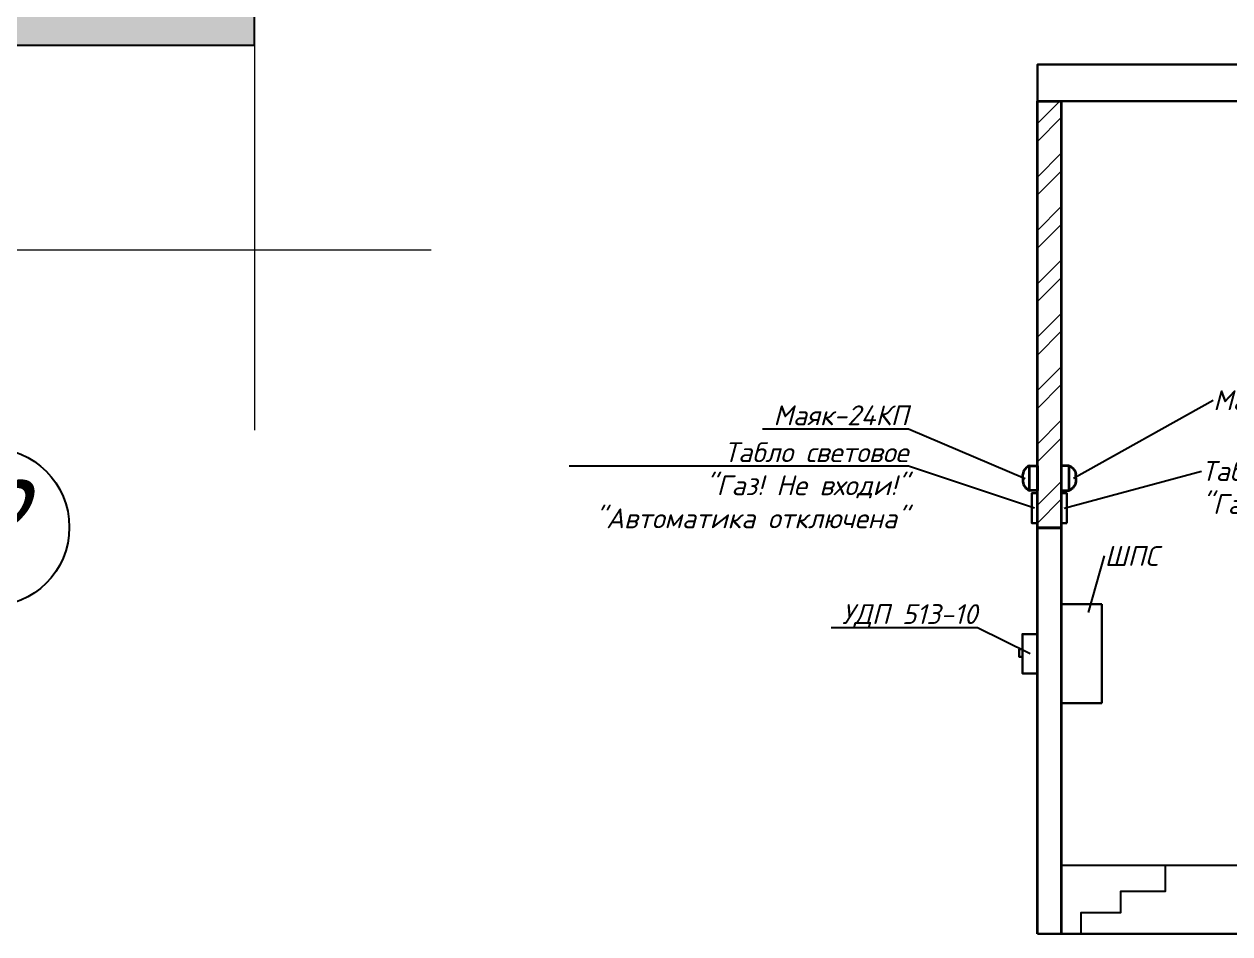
# Model space of a CAD drawing. Header units: millimetres. Extents: x -26895 to 107134, y 1241 to 21401.
# Drawn here: x 26513 to 30161, y 4428 to 7181 of the extents above; entities that cross this region are included whole.
import ezdxf
from ezdxf import colors
from ezdxf.entities.mleader import LeaderData, LeaderLine
from ezdxf.math import Vec2, Vec3

# ---------------------------------------------------------------- set-up
doc = ezdxf.new("R2010")
doc.units = ezdxf.units.MM
for name, color, linetype, lineweight in [('shkl', 138, 'Continuous', 15), ('®_КИРПИЧ_120', 7, 'Continuous', 35), ('®_ЛЕСТНИЦА', 7, 'Continuous', 18)]:
    doc.layers.add(name, color=color, linetype=linetype, lineweight=lineweight)
doc.layers.add('АГПТ', color=7, linetype='Continuous')
doc.layers.add('Общий01', color=18, linetype='Continuous', lineweight=13, true_color=0x000000)
doc.layers.add('Стена', color=18, linetype='Continuous', lineweight=50, true_color=0x000000)
doc.styles.add('ARIALUNICODEMS', font='ARIALUNI.ttf')
doc.styles.add('Архитектурный', font='isocpeui.ttf')

# ---------------------------------------------------------------- blocks, each defined once
blk = doc.blocks.new('кроссовя01эт')
at = {"layer": 'АГПТ'}
h = blk.add_hatch(color=252, dxfattribs=at)
h.dxf.hatch_style = 1
h.paths.add_polyline_path([(-657931.2633360496, 516103.3569371295), (-658531.2711326455, 516103.3570072754), (-658531.271118056, 517553.3490442695), (-658781.271112468, 517553.3490468054), (-658781.271127059, 516103.3570097782), (-662531.271042325, 516103.3570473572), (-662531.2710337728, 516953.3570283582), (-662781.2710281833, 516953.3570308786), (-662781.2710367354, 516103.3570498603), (-664031.271009666, 516103.3570623864), (-664031.2710121733, 515853.3570679801), (-657931.2633385569, 515853.356942723)])
at = {"layer": 'АГПТ', "color": 252, "lineweight": 15}
for points in [[(-657931.2633360496, 520522.6618454545), (-657931.2633360496, 517921.2909239613), (-658531.2633505266, 517753.3490397934), (-657311.9078794263, 517753.3490397934), (-657931.2633360496, 517585.4071556253), (-657931.2633360496, 514688.3201214724)], [(-657931.2633360496, 516103.3569371295), (-662531.271042325, 516103.3569371295), (-662531.2710337728, 516953.3570283582), (-662781.2710281833, 516953.3570308786), (-662781.271036701, 516103.3570498603), (-664031.271009666, 516103.3570498603), (-664031.2710121733, 515853.3570679801), (-657931.2633360496, 515853.356942723), (-657931.2633068227, 516103.3569371295)], [(-664633.331275897, 515234.0015835921), (-661428.4255533734, 515234.0015835921), (-661260.4836692055, 514634.0015691151), (-661260.4836692055, 515853.3570402152), (-661092.5417850371, 515234.0015835921), (-657396.1442273874, 515234.0015835921)]]:
    blk.add_lwpolyline(points, dxfattribs=at)
at = {"layer": 'Общий01', "color": 252, "linetype": 'Continuous', "lineweight": 25}
blk.add_circle((-658731.2711169992, 514394.052102478), 239.9494409561157, dxfattribs=at)
at = {"layer": 'Стена', "color": 252, "linetype": 'Continuous', "lineweight": 25}
for p, q in [((-657931.2633385569, 515853.3569427233), (-657931.2633360496, 516103.3569371295)), ((-664031.2710121733, 515853.3570679801), (-657931.2633360496, 515853.356942723))]:
    blk.add_line(p, q, dxfattribs=at)
at = {"layer": 'Общий01', "color": 252, "linetype": 'Continuous', "lineweight": 25, "style": 'ARIALUNICODEMS', "oblique": 20, "width": 0.8}
blk.add_text('2', height=250, rotation=360, dxfattribs=at).set_placement((-658808.965522229, 514285.3021056509))
blk = doc.blocks.new('маяк')
at = {"layer": '®_КИРПИЧ_120', "color": 1}
for q in [(275862.753631919, 44113.28939762023), (275862.753631919, 44077.13910767121)]:
    blk.add_line((275862.753631919, 44095.21425264573), q, dxfattribs=at)
at = {"layer": '®_КИРПИЧ_120'}
blk.add_lwpolyline([(275896.158205069, 44157.45264619972), (275935.6645307861, 44157.45264619972), (275935.6645307861, 44032.97585909172), (275896.158205069, 44032.97585909172)], close=True, dxfattribs=at)
at = {"layer": '®_КИРПИЧ_120', "color": 1}
for centre, start, end in [((275914.6235746536, 44108.77061137664), 110.772018207683, 175.02109810881), ((275914.6235746536, 44081.65789391482), 184.9789018911726, 249.2279817924579)]:
    blk.add_arc(centre, 52.0664036439426, start, end, dxfattribs=at)

msp = doc.modelspace()

# ---------------------------------------------------------------- linework, layer by layer
at = {"layer": 'shkl', "color": 0, "lineweight": 30}
msp.add_lwpolyline([(29578.35049525643, 6947.760023606521), (33790.35049525644, 6947.760023606521), (33790.35049525644, 7058.632129016378), (29578.35049525643, 7058.632129016378)], close=True, dxfattribs=at)
at = {"layer": '®_КИРПИЧ_120', "linetype": 'Continuous', "lineweight": 18, "transparency": 33554610}
for p, q in [((29578.35049525643, 6880.203857455099), (29645.90666140786, 6947.760023606521)), ((29578.35049525643, 6826.322297455265), (29650.35049525643, 6898.32229745509)), ((29578.35049525643, 6718.559247276151), (29650.35049525643, 6790.559247275976)), ((29578.35049525643, 6664.677687276142), (29650.35049525643, 6736.677687276142)), ((29578.3504952569, 6556.91463709697), (29650.35049525643, 6628.914637096912)), ((29578.3504952569, 6503.033077097078), (29650.35049525702, 6575.033077096961)), ((29578.3504952569, 6395.270026917906), (29650.35049525702, 6467.270026917906)), ((29578.3504952569, 6341.388466918013), (29650.35049525702, 6413.388466918013)), ((29578.3504952569, 6233.625416739016), (29650.35049525702, 6305.625416738783)), ((29578.3504952576, 6179.743856739065), (29650.35049525702, 6251.743856738774)), ((29578.3504952576, 6071.980806559778), (29650.35049525771, 6143.980806559894)), ((29578.3504952576, 6018.099246559943), (29650.35049525771, 6090.099246559768)), ((29578.3504952576, 5910.336196380888), (29650.35049525771, 5982.336196380654)), ((29578.3504952576, 5856.454636380995), (29650.35049525771, 5928.45463638082)), ((29578.3504952576, 5725.137270432069), (29650.35049525771, 5797.137270431894)), ((29578.3504952576, 5671.255710432002), (29650.35049525771, 5743.255710432002))]:
    msp.add_line(p, q, dxfattribs=at)
at = {"layer": '®_КИРПИЧ_120'}
msp.add_lwpolyline([(29578.3504952548, 5657.127100485481), (29578.35049525643, 6947.760023606521), (29650.35049525643, 6947.760023606521), (29650.3504952548, 5657.127100485481)], close=True, dxfattribs=at)
msp.add_lwpolyline([(29578.3504952548, 4427.760023538302), (29578.3504952548, 5657.127100437226), (29650.35049525317, 5657.127100438099), (29650.35049525317, 4427.760023524855)], dxfattribs=at)
at = {"layer": '®_ЛЕСТНИЦА', "color": 7, "linetype": 'ByBlock', "lineweight": 30, "ltscale": 200}
msp.add_lwpolyline([(33790.35049525306, 4427.760023518453), (29578.35049525306, 4427.760023524274)], dxfattribs=at)
at = {"layer": 'АГПТ', "color": 1, "lineweight": 30}
for p, q in [((29773.6358245833, 5425.665346205397), (29650.35049525317, 5425.665346205397)), ((29773.6358245833, 5125.665346205397), (29773.6358245833, 5425.665346205397)), ((29650.35049525317, 5126.118908377701), (29773.6358245833, 5126.118908377701))]:
    msp.add_line(p, q, dxfattribs=at)
at = {"layer": 'АГПТ', "color": 7, "lineweight": 30}
for points in [[(29578.3504952548, 5671.255710429034), (29561.38162283362, 5671.255710429034), (29561.38162283362, 5761.255710429034), (29578.3504952548, 5761.255710429034)], [(29667.3193676753, 5671.255710429034), (29650.3504952548, 5671.255710429034), (29650.3504952548, 5761.255710429034), (29667.3193676753, 5761.255710429034)]]:
    msp.add_lwpolyline(points, close=True, dxfattribs=at)
at = {"layer": 'АГПТ', "color": 1, "lineweight": 30}
for points in [[(29578.3504952548, 5216.208715454197), (29532.93839872845, 5216.208715454197), (29532.93839872845, 5335.121976088836), (29578.3504952548, 5335.121976088836)], [(29523.48984036369, 5289.200082688289), (29532.93839872845, 5289.200082688289), (29532.93839872775, 5265.953041464718), (29523.48984036369, 5265.953041464718)]]:
    msp.add_lwpolyline(points, close=True, dxfattribs=at)
at = {"layer": 'АГПТ'}
for points in [[(29650.35049525643, 4635.297754945977), (33718.3504952562, 4635.297754940681)], [(29964.42414576252, 4635.297754945628), (29964.42414576252, 4556.491599557618), (29829.22986808111, 4556.491599557618), (29829.22986808111, 4491.553300737972), (29709.95052371041, 4491.553300737972), (29709.95052371041, 4427.760023524855)]]:
    msp.add_lwpolyline(points, dxfattribs=at)

# ---------------------------------------------------------------- block references
at = {"layer": '®_КИРПИЧ_120', "yscale": 0.6, "zscale": 0.6}
for p, xscale in [((-135983.0482232173, -20649.59605784209), 0.6), ((195211.7492137245, -20649.59605784209), -0.6)]:
    msp.add_blockref('маяк', p, dxfattribs=dict(at, xscale=xscale))
at = {"layer": 'АГПТ'}
msp.add_blockref('кроссовя01эт', (685140.6261929946, -508735.529299345), dxfattribs=at)

# ---------------------------------------------------------------- leaders
at = {"layer": 'АГПТ', "color": 7, "lineweight": 25}
ml = msp.add_multileader_mtext('Standard', dxfattribs=at)
ml.set_content('Маяк-24КП', color=7, style='Архитектурный')
ml.set_leader_properties()
ml.build(insert=Vec2(0, 0))
ml.multileader.update_dxf_attribs({"text_right_attachment_type": 6, "dogleg_length": 0.36, "arrow_head_size": 0.108})
ctx = ml.context
ctx.base_point, ctx.char_height, ctx.arrow_head_size, ctx.landing_gap_size, ctx.plane_origin = Vec3(30110.03250298433, 6042.927187403302), 60, 0.108, 0.054, Vec3(29742.09707652645, 5812.955087092634)
ctx.right_attachment = 6
notes = []
notes.append((ctx, [(1, (1, 1, 0), (30109.81650298433, 6042.927187403302), (1, 0), 0.216, [(0, [(29687.22824627238, 5807.532493745488)], 0, [])])]))
ctx.mtext.insert, ctx.mtext.flow_direction = Vec3(30110.08650298458, 6072.927187403302), 5
ml = msp.add_multileader_mtext('Standard', dxfattribs=at)
ml.set_content('Маяк-24КП', color=7, style='Архитектурный')
ml.set_leader_properties()
ml.build(insert=Vec2(0, 0))
ml.multileader.update_dxf_attribs({"text_right_attachment_type": 6, "dogleg_length": 0.36, "arrow_head_size": 0.108})
ctx = ml.context
ctx.base_point, ctx.char_height, ctx.arrow_head_size, ctx.landing_gap_size, ctx.plane_origin = Vec3(28752.84626085121, 5997.313156420236), 60, 0.108, 0.054, Vec3(28402.90326897143, 5766.849923776566)
ctx.right_attachment, ctx.text_align_type = 6, 2
notes.append((ctx, [(0, (1, 1, 0), (29187.80662448758, 5955.313156420236), (-1, 0), 0.216, [(0, [(29541.70761281119, 5804.844951835506)], 0, [])])]))
ctx.mtext.insert, ctx.mtext.alignment, ctx.mtext.flow_direction = Vec3(29187.53662448814, 6027.313156420177), 3, 5
ml = msp.add_multileader_mtext('Standard', dxfattribs=at)
ml.set_content('Табло световое\\P"Газ! Не входи!"\\P"Автоматика отключена"', color=7, style='Архитектурный')
ml.set_leader_properties()
ml.build(insert=Vec2(0, 0))
ml.multileader.update_dxf_attribs({"text_right_attachment_type": 6, "dogleg_length": 0.36, "arrow_head_size": 0.108})
ctx = ml.context
ctx.base_point, ctx.char_height, ctx.arrow_head_size, ctx.landing_gap_size, ctx.plane_origin = Vec3(28165.89171539666, 5885.570789965439), 60, 0.108, 0.054, Vec3(29569.86624548998, 5716.255863782297)
ctx.right_attachment, ctx.text_align_type = 6, 2
notes.append((ctx, [(0, (1, 1, 0), (29187.80662448758, 5843.570789965439), (-1, 0), 0.216, [(0, [(29569.86624548998, 5716.255863782297)], 0, [])])]))
ctx.mtext.insert, ctx.mtext.alignment, ctx.mtext.flow_direction = Vec3(29187.53662448756, 5915.570789965439), 3, 5
ml = msp.add_multileader_mtext('Standard', dxfattribs=at)
ml.set_content('Табло световое\\P"Газ! Уходи!"', color=7, style='Архитектурный')
ml.set_leader_properties()
ml.build(insert=Vec2(0, 0))
ml.multileader.update_dxf_attribs({"text_right_attachment_type": 6, "dogleg_length": 0.36, "arrow_head_size": 0.108})
ctx = ml.context
ctx.base_point, ctx.char_height, ctx.arrow_head_size, ctx.landing_gap_size, ctx.plane_origin = Vec3(30074.77042302064, 5828.763760433461), 60, 0.108, 0.054, Vec3(29706.83499656287, 5716.255763969197)
ctx.right_attachment = 6
notes.append((ctx, [(1, (1, 1, 0), (30074.55442302064, 5828.763760433461), (1, 0), 0.216, [(0, [(29658.83495460911, 5716.255714114277)], 0, [])])]))
ctx.mtext.insert, ctx.mtext.flow_direction = Vec3(30074.82442302077, 5858.786487706225), 5
ml = msp.add_multileader_mtext('Standard', dxfattribs=at)
ml.set_content('ШПС', color=7, style='Архитектурный')
ml.set_leader_properties()
ml.build(insert=Vec2(0, 0))
ml.multileader.update_dxf_attribs({"text_right_attachment_type": 6, "dogleg_length": 0.36, "arrow_head_size": 0.108})
ctx = ml.context
ctx.base_point, ctx.char_height, ctx.arrow_head_size, ctx.landing_gap_size, ctx.plane_origin = Vec3(29781.60852108098, 5571.579916562697), 60, 0.108, 0.054, Vec3(29732.71402050433, 5399.948460624017)
ctx.right_attachment = 6
notes.append((ctx, [(0, (1, 1, 0), (29781.39252108098, 5571.579916562697), (1, 0), 0.216, [(0, [(29732.71402050433, 5399.948460624017)], 0, [])])]))
ctx.mtext.insert, ctx.mtext.flow_direction = Vec3(29781.66252108111, 5601.579916562756), 5
ml = msp.add_multileader_mtext('Standard', dxfattribs=at)
ml.set_content('УДП 513-10', color=7, style='Архитектурный')
ml.set_leader_properties()
ml.build(insert=Vec2(0, 0))
ml.multileader.update_dxf_attribs({"text_right_attachment_type": 6, "dogleg_length": 0.36, "arrow_head_size": 0.108})
ctx = ml.context
ctx.base_point, ctx.char_height, ctx.arrow_head_size, ctx.landing_gap_size, ctx.plane_origin = Vec3(28977.08757530384, 5391.164947867206), 60, 0.108, 0.054, Vec3(29556.01987596899, 5275.665009054575)
ctx.right_attachment, ctx.text_align_type = 6, 2
notes.append((ctx, [(0, (1, 1, 0), (29396.77521166748, 5353.664947867206), (-1, 0), 0.216, [(0, [(29556.01987596899, 5275.665009054575)], 0, [])])]))
ctx.mtext.insert, ctx.mtext.alignment, ctx.mtext.flow_direction = Vec3(29396.50521166745, 5425.664947867206), 3, 5
for ctx, leaders in notes:
    for number, flags, end, landing, length, lines in leaders:
        leader = LeaderData()
        leader.index, (leader.has_last_leader_line, leader.has_dogleg_vector, leader.attachment_direction) = number, flags
        leader.last_leader_point, leader.dogleg_vector, leader.dogleg_length = Vec3(end), Vec3(landing), length
        for number, points, colour, breaks in lines:
            line = LeaderLine()
            line.index, line.vertices, line.color, line.breaks = number, Vec3.list(points), colors.encode_raw_color(colour), breaks
            leader.lines.append(line)
        ctx.leaders.append(leader)

doc.saveas('drawing.dxf')
